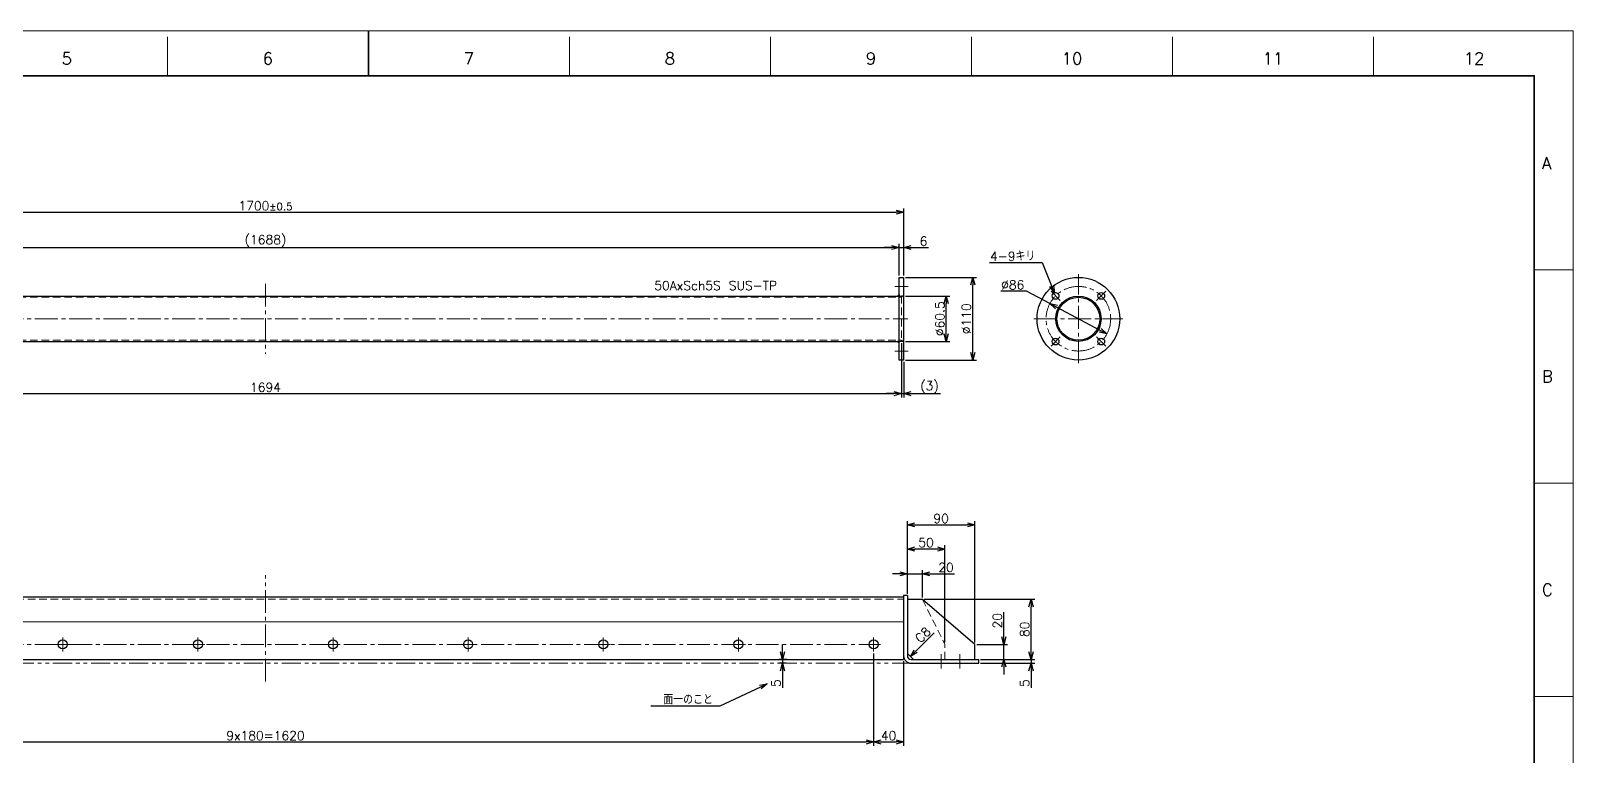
# Model space of a CAD drawing. Header units: millimetres. Extents: x 0 to 3313, y -19 to 2332.
# Drawn here: x 1259 to 3313, y 1367 to 2332 of the extents above; entities that cross this region are included whole.
import ezdxf
from ezdxf import colors
from ezdxf.entities.mleader import LeaderData, LeaderLine
from ezdxf.enums import TextEntityAlignment as Align
from ezdxf.math import Vec2, Vec3

# ---------------------------------------------------------------- set-up
doc = ezdxf.new("R2010")
doc.units = ezdxf.units.MM
doc.header["$LTSCALE"] = 1.6
doc.header["$PDMODE"] = 99
doc.header["$PDSIZE"] = 1
for name, pattern in [('CENTER2', [28.575, 19.05, -3.175, 3.175, -3.175]), ('HIDDEN', [9.525, 6.35, -3.175]), ('PHANTOM2', [31.75, 15.875, -3.175, 3.175, -3.175, 3.175, -3.175])]:
    doc.linetypes.add(name, pattern=pattern)
for name, color, linetype, lineweight in [('04_HIDDEN', 2, 'HIDDEN', 13), ('05_CENTER', 4, 'CENTER2', 13), ('06_PHANTOM', 2, 'PHANTOM2', 13), ('08_DIM', 3, 'Continuous', 13), ('90_FRAME', 5, 'Continuous', 35)]:
    doc.layers.add(name, color=color, linetype=linetype, lineweight=lineweight)
doc.layers.add('91_BLANK', color=5, linetype='Continuous', lineweight=0, plot=False)
doc.styles.add('KSS_TXT', font='txt.shx', dxfattribs={"bigfont": 'extfont2.shx'})
doc.styles.get("Standard").update_dxf_attribs({"font": 'txt.shx', "bigfont": 'extfont2.shx'})
doc.dimstyles.new('KSS_DIM', dxfattribs={"dimscale": 4, "dimtxt": 3, "dimasz": 2.5, "dimexe": 1.25, "dimexo": 0.625, "dimtad": 1, "dimdsep": 46, "dimtxsty": 'KSS_TXT', "dimblk": 'OPEN30', "dimcen": 0, "dimazin": 2, "dimtfac": 0.75, "dimtmove": 0, "dimatfit": 3, "dimldrblk": 'OPEN30', "dimfxl": 1.25, "dimtolj": 1, "dimarcsym": 0})
doc.dimstyles.new('KSS_DIM$3', dxfattribs={"dimscale": 4, "dimtxt": 3, "dimasz": 2.5, "dimexe": 1.25, "dimexo": 0.625, "dimtad": 1, "dimtih": 1, "dimtoh": 1, "dimdsep": 46, "dimtxsty": 'KSS_TXT', "dimblk": 'OPEN30', "dimcen": 0, "dimazin": 2, "dimtfac": 0.75, "dimtofl": 0, "dimtmove": 0, "dimatfit": 3, "dimldrblk": 'OPEN30', "dimfxl": 1.25, "dimtolj": 1, "dimarcsym": 0})

# ---------------------------------------------------------------- blocks, each defined once
blk = doc.blocks.new('_Open30')
at = {"color": 0, "linetype": 'ByBlock', "lineweight": -2}
for p, q in [((-1, 0.27), (0, 0)), ((0, 0), (-1, -0.27)), ((0, 0), (-1, 0))]:
    blk.add_line(p, q, dxfattribs=at)
blk = doc.blocks.new('*D9')
at = {"layer": '08_DIM', "color": 0, "lineweight": -2, "transparency": 16777216}
for p, q in [((721.1, 2005.9), (721.1, 2095.3)), ((731.1, 2090.3), (2411.1, 2090.3)), ((2421.1, 2005.9), (2421.1, 2095.3))]:
    blk.add_line(p, q, dxfattribs=at)
at = {"layer": 'Defpoints', "color": 0, "transparency": 16777216}
for p in [(2421.1, 2090.3), (721.1, 2003.4), (2421.1, 2003.4)]:
    blk.add_point(p, dxfattribs=at)
at = {"layer": '08_DIM', "color": 0, "lineweight": -2, "transparency": 16777216, "xscale": 10, "yscale": 10, "zscale": 10, "rotation": 180}
blk.add_blockref('_Open30', (721.1, 2090.3), dxfattribs=at)
at = {"layer": '08_DIM', "color": 0, "lineweight": -2, "transparency": 16777216, "xscale": 10, "yscale": 10, "zscale": 10}
blk.add_blockref('_Open30', (2421.1, 2090.3), dxfattribs=at)
at = {"layer": '08_DIM', "color": 0, "transparency": 16777216, "insert": (1571.1, 2098.8), "char_height": 12, "attachment_point": 5, "style": 'KSS_TXT'}
blk.add_mtext('1700{\\H10.000000;%%p0.5}', dxfattribs=at)
blk = doc.blocks.new('*D10')
at = {"layer": '08_DIM', "color": 0, "lineweight": -2, "transparency": 16777216}
for p, q in [((727.1, 2005.9), (727.1, 2048.2)), ((737.1, 2043.2), (2405.1, 2043.2)), ((2415.1, 2005.9), (2415.1, 2048.2))]:
    blk.add_line(p, q, dxfattribs=at)
at = {"layer": 'Defpoints', "color": 0, "transparency": 16777216}
for p in [(2415.1, 2043.2), (727.1, 2003.4), (2415.1, 2003.4)]:
    blk.add_point(p, dxfattribs=at)
at = {"layer": '08_DIM', "color": 0, "lineweight": -2, "transparency": 16777216, "xscale": 10, "yscale": 10, "zscale": 10, "rotation": 180}
blk.add_blockref('_Open30', (727.1, 2043.2), dxfattribs=at)
at = {"layer": '08_DIM', "color": 0, "lineweight": -2, "transparency": 16777216, "xscale": 10, "yscale": 10, "zscale": 10}
blk.add_blockref('_Open30', (2415.1, 2043.2), dxfattribs=at)
at = {"layer": '08_DIM', "color": 0, "transparency": 16777216, "insert": (1571.1, 2051.7), "char_height": 12, "attachment_point": 5, "style": 'KSS_TXT'}
blk.add_mtext('\\A1;(1688)', dxfattribs=at)
blk = doc.blocks.new('*D12')
at = {"layer": '08_DIM', "color": 0, "lineweight": -2, "transparency": 16777216}
for p, q in [((724.1, 1915.7), (724.1, 1843.7)), ((2418.1, 1915.7), (2418.1, 1843.7)), ((734.1, 1848.7), (2408.1, 1848.7))]:
    blk.add_line(p, q, dxfattribs=at)
at = {"layer": 'Defpoints', "color": 0, "transparency": 16777216}
for p in [(724.1, 1918.2), (2418.1, 1918.2), (2418.1, 1848.7)]:
    blk.add_point(p, dxfattribs=at)
at = {"layer": '08_DIM', "color": 0, "lineweight": -2, "transparency": 16777216, "xscale": 10, "yscale": 10, "zscale": 10, "rotation": 180}
blk.add_blockref('_Open30', (724.1, 1848.7), dxfattribs=at)
at = {"layer": '08_DIM', "color": 0, "lineweight": -2, "transparency": 16777216, "xscale": 10, "yscale": 10, "zscale": 10}
blk.add_blockref('_Open30', (2418.1, 1848.7), dxfattribs=at)
at = {"layer": '08_DIM', "color": 0, "transparency": 16777216, "insert": (1571.1, 1857.2), "char_height": 12, "attachment_point": 5, "style": 'KSS_TXT'}
blk.add_mtext('\\A1;1694', dxfattribs=at)
blk = doc.blocks.new('*D13')
at = {"layer": '08_DIM', "color": 0, "lineweight": -2, "transparency": 16777216}
for p, q in [((2418.1, 1915.7), (2418.1, 1843.7)), ((2421.1, 1890.9), (2421.1, 1843.7)), ((2408.1, 1848.7), (2398.1, 1848.7)), ((2418.1, 1848.7), (2421.1, 1848.7)), ((2431.1, 1848.7), (2470.1, 1848.7))]:
    blk.add_line(p, q, dxfattribs=at)
at = {"layer": 'Defpoints', "color": 0, "transparency": 16777216}
for p in [(2418.1, 1918.2), (2421.1, 1893.4), (2421.1, 1848.7)]:
    blk.add_point(p, dxfattribs=at)
at = {"layer": '08_DIM', "color": 0, "lineweight": -2, "transparency": 16777216, "xscale": 10, "yscale": 10, "zscale": 10}
blk.add_blockref('_Open30', (2418.1, 1848.7), dxfattribs=at)
at = {"layer": '08_DIM', "color": 0, "lineweight": -2, "transparency": 16777216, "xscale": 10, "yscale": 10, "zscale": 10, "rotation": 180}
blk.add_blockref('_Open30', (2421.1, 1848.7), dxfattribs=at)
at = {"layer": '08_DIM', "color": 0, "transparency": 16777216, "insert": (2455.6, 1857.2), "char_height": 12, "attachment_point": 5, "style": 'KSS_TXT'}
blk.add_mtext('\\A1;(3)', dxfattribs=at)
blk = doc.blocks.new('*D14')
at = {"layer": '08_DIM', "color": 0, "lineweight": -2, "transparency": 16777216}
for p, q in [((2423.6, 1978.7), (2482.8, 1978.7)), ((2477.8, 1928.2), (2477.8, 1968.7)), ((2423.6, 1918.2), (2482.8, 1918.2))]:
    blk.add_line(p, q, dxfattribs=at)
at = {"layer": 'Defpoints', "color": 0, "transparency": 16777216}
for p in [(2421.1, 1978.7), (2477.8, 1978.7), (2421.1, 1918.2)]:
    blk.add_point(p, dxfattribs=at)
at = {"layer": '08_DIM', "color": 0, "lineweight": -2, "transparency": 16777216, "xscale": 10, "yscale": 10, "zscale": 10}
for p, rotation in [((2477.8, 1978.7), 90), ((2477.8, 1918.2), 270)]:
    blk.add_blockref('_Open30', p, dxfattribs=dict(at, rotation=rotation))
at = {"layer": '08_DIM', "color": 0, "transparency": 16777216, "insert": (2469.3, 1948.4), "char_height": 12, "attachment_point": 5, "rotation": 90, "style": 'KSS_TXT'}
blk.add_mtext('\\A1;%%C60.5', dxfattribs=at)
blk = doc.blocks.new('*D15')
at = {"layer": '08_DIM', "color": 0, "lineweight": -2, "transparency": 16777216}
for p, q in [((2423.6, 2003.4), (2518.1, 2003.4)), ((2513.1, 1903.4), (2513.1, 1993.4)), ((2423.6, 1893.4), (2518.1, 1893.4))]:
    blk.add_line(p, q, dxfattribs=at)
at = {"layer": 'Defpoints', "color": 0, "transparency": 16777216}
for p in [(2421.1, 2003.4), (2513.1, 2003.4), (2421.1, 1893.4)]:
    blk.add_point(p, dxfattribs=at)
at = {"layer": '08_DIM', "color": 0, "lineweight": -2, "transparency": 16777216, "xscale": 10, "yscale": 10, "zscale": 10}
for p, rotation in [((2513.1, 2003.4), 90), ((2513.1, 1893.4), 270)]:
    blk.add_blockref('_Open30', p, dxfattribs=dict(at, rotation=rotation))
at = {"layer": '08_DIM', "color": 0, "transparency": 16777216, "insert": (2504.6, 1948.4), "char_height": 12, "attachment_point": 5, "rotation": 90, "style": 'KSS_TXT'}
blk.add_mtext('\\A1;%%C110', dxfattribs=at)
blk = doc.blocks.new('*D16')
at = {"layer": '08_DIM', "color": 0, "lineweight": -2, "transparency": 16777216}
for p, q in [((2584.8, 1985), (2550.3, 1985)), ((2615.8, 1968.6), (2584.8, 1985)), ((2683, 1933), (2624.7, 1963.9))]:
    blk.add_line(p, q, dxfattribs=at)
at = {"layer": 'Defpoints', "color": 0, "transparency": 16777216}
for p in [(2615.8, 1968.6), (2691.8, 1928.3)]:
    blk.add_point(p, dxfattribs=at)
at = {"layer": '08_DIM', "color": 0, "lineweight": -2, "transparency": 16777216, "xscale": 10, "yscale": 10, "zscale": 10}
for p, rotation in [((2615.8, 1968.6), 152.091795567857), ((2691.8, 1928.3), 332.091795567857)]:
    blk.add_blockref('_Open30', p, dxfattribs=dict(at, rotation=rotation))
at = {"layer": '08_DIM', "color": 0, "transparency": 16777216, "insert": (2566.3, 1993.5), "char_height": 12, "attachment_point": 5, "style": 'KSS_TXT'}
blk.add_mtext('\\A1;%%C86', dxfattribs=at)
blk = doc.blocks.new('*D17')
at = {"layer": '08_DIM', "color": 0, "lineweight": -2, "transparency": 16777216}
for p, q in [((2535.5, 2023.1), (2605.6, 2023.1)), ((2605.6, 2023.1), (2618, 1992.3))]:
    blk.add_line(p, q, dxfattribs=at)
at = {"layer": 'Defpoints', "color": 0, "transparency": 16777216}
for p in [(2621.8, 1983), (2625.1, 1974.7)]:
    blk.add_point(p, dxfattribs=at)
at = {"layer": '08_DIM', "color": 0, "lineweight": -2, "transparency": 16777216, "xscale": 10, "yscale": 10, "zscale": 10, "rotation": 291.8952582311512}
blk.add_blockref('_Open30', (2621.8, 1983), dxfattribs=at)
at = {"layer": '08_DIM', "color": 0, "transparency": 16777216, "insert": (2566.3, 2031.6), "char_height": 12, "attachment_point": 5, "style": 'KSS_TXT'}
blk.add_mtext('\\A1;4-9キリ', dxfattribs=at)
blk = doc.blocks.new('*D18')
at = {"layer": '08_DIM', "color": 0, "lineweight": -2, "transparency": 16777216}
for p, q in [((2405.1, 2043.2), (2395.1, 2043.2)), ((2415.1, 2005.9), (2415.1, 2048.2)), ((2415.1, 2043.2), (2421.1, 2043.2)), ((2421.1, 2005.9), (2421.1, 2048.2)), ((2431.1, 2043.2), (2454.1, 2043.2))]:
    blk.add_line(p, q, dxfattribs=at)
at = {"layer": 'Defpoints', "color": 0, "transparency": 16777216}
for p in [(2421.1, 2043.2), (2415.1, 2003.4), (2421.1, 2003.4)]:
    blk.add_point(p, dxfattribs=at)
at = {"layer": '08_DIM', "color": 0, "lineweight": -2, "transparency": 16777216, "xscale": 10, "yscale": 10, "zscale": 10}
blk.add_blockref('_Open30', (2415.1, 2043.2), dxfattribs=at)
at = {"layer": '08_DIM', "color": 0, "lineweight": -2, "transparency": 16777216, "xscale": 10, "yscale": 10, "zscale": 10, "rotation": 180}
blk.add_blockref('_Open30', (2421.1, 2043.2), dxfattribs=at)
at = {"layer": '08_DIM', "color": 0, "transparency": 16777216, "insert": (2447.6, 2051.7), "char_height": 12, "attachment_point": 5, "style": 'KSS_TXT'}
blk.add_mtext('\\A1;6', dxfattribs=at)
blk = doc.blocks.new('*D21')
at = {"layer": '08_DIM', "color": 0, "lineweight": -2, "transparency": 16777216}
for p, q in [((761, 1503), (761, 1380)), ((2381, 1503), (2381, 1380)), ((771, 1385), (2371, 1385))]:
    blk.add_line(p, q, dxfattribs=at)
at = {"layer": 'Defpoints', "color": 0, "transparency": 16777216}
for p in [(761, 1505.5), (2381, 1505.5), (2381, 1385)]:
    blk.add_point(p, dxfattribs=at)
at = {"layer": '08_DIM', "color": 0, "lineweight": -2, "transparency": 16777216, "xscale": 10, "yscale": 10, "zscale": 10, "rotation": 180}
blk.add_blockref('_Open30', (761, 1385), dxfattribs=at)
at = {"layer": '08_DIM', "color": 0, "lineweight": -2, "transparency": 16777216, "xscale": 10, "yscale": 10, "zscale": 10}
blk.add_blockref('_Open30', (2381, 1385), dxfattribs=at)
at = {"layer": '08_DIM', "color": 0, "transparency": 16777216, "insert": (1571, 1393.5), "char_height": 12, "attachment_point": 5, "style": 'KSS_TXT'}
blk.add_mtext('\\A1;9x180=1620', dxfattribs=at)
blk = doc.blocks.new('*D22')
at = {"layer": '08_DIM', "color": 0, "lineweight": -2, "transparency": 16777216}
for p, q in [((2381, 1503), (2381, 1380)), ((2421, 1492.4), (2421, 1380)), ((2391, 1385), (2411, 1385))]:
    blk.add_line(p, q, dxfattribs=at)
at = {"layer": 'Defpoints', "color": 0, "transparency": 16777216}
for p in [(2381, 1505.5), (2421, 1494.9), (2421, 1385)]:
    blk.add_point(p, dxfattribs=at)
at = {"layer": '08_DIM', "color": 0, "lineweight": -2, "transparency": 16777216, "xscale": 10, "yscale": 10, "zscale": 10, "rotation": 180}
blk.add_blockref('_Open30', (2381, 1385), dxfattribs=at)
at = {"layer": '08_DIM', "color": 0, "lineweight": -2, "transparency": 16777216, "xscale": 10, "yscale": 10, "zscale": 10}
blk.add_blockref('_Open30', (2421, 1385), dxfattribs=at)
at = {"layer": '08_DIM', "color": 0, "transparency": 16777216, "insert": (2401, 1393.5), "char_height": 12, "attachment_point": 5, "style": 'KSS_TXT'}
blk.add_mtext('\\A1;40', dxfattribs=at)
blk = doc.blocks.new('*D36')
at = {"layer": '08_DIM', "color": 0, "lineweight": -2, "transparency": 16777216}
for p, q in [((2554.4, 1524.9), (2554.4, 1557.9)), ((2518.5, 1514.9), (2559.4, 1514.9)), ((2554.4, 1494.9), (2554.4, 1514.9)), ((2523.5, 1494.9), (2559.4, 1494.9)), ((2554.4, 1484.9), (2554.4, 1474.9))]:
    blk.add_line(p, q, dxfattribs=at)
at = {"layer": 'Defpoints', "color": 0, "transparency": 16777216}
for p in [(2516, 1514.9), (2554.4, 1514.9), (2521, 1494.9)]:
    blk.add_point(p, dxfattribs=at)
at = {"layer": '08_DIM', "color": 0, "lineweight": -2, "transparency": 16777216, "xscale": 10, "yscale": 10, "zscale": 10}
for p, rotation in [((2554.4, 1514.9), 270), ((2554.4, 1494.9), 90)]:
    blk.add_blockref('_Open30', p, dxfattribs=dict(at, rotation=rotation))
at = {"layer": '08_DIM', "color": 0, "transparency": 16777216, "insert": (2545.9, 1546.4), "char_height": 12, "attachment_point": 5, "rotation": 90, "style": 'KSS_TXT'}
blk.add_mtext('\\A1;20', dxfattribs=at)
blk = doc.blocks.new('*D37')
at = {"layer": '08_DIM', "color": 0, "lineweight": -2, "transparency": 16777216}
for p, q in [((2448.5, 1574.9), (2595.7, 1574.9)), ((2590.7, 1504.9), (2590.7, 1564.9)), ((2523.5, 1494.9), (2595.7, 1494.9))]:
    blk.add_line(p, q, dxfattribs=at)
at = {"layer": 'Defpoints', "color": 0, "transparency": 16777216}
for p in [(2446, 1574.9), (2590.7, 1574.9), (2521, 1494.9)]:
    blk.add_point(p, dxfattribs=at)
at = {"layer": '08_DIM', "color": 0, "lineweight": -2, "transparency": 16777216, "xscale": 10, "yscale": 10, "zscale": 10}
for p, rotation in [((2590.7, 1574.9), 90), ((2590.7, 1494.9), 270)]:
    blk.add_blockref('_Open30', p, dxfattribs=dict(at, rotation=rotation))
at = {"layer": '08_DIM', "color": 0, "transparency": 16777216, "insert": (2582.2, 1534.9), "char_height": 12, "attachment_point": 5, "rotation": 90, "style": 'KSS_TXT'}
blk.add_mtext('\\A1;80', dxfattribs=at)
blk = doc.blocks.new('*D38')
at = {"layer": '08_DIM', "color": 0, "lineweight": -2, "transparency": 16777216}
for p, q in [((2416, 1608.8), (2406, 1608.8)), ((2426, 1582.4), (2426, 1613.8)), ((2426, 1608.8), (2446, 1608.8)), ((2446, 1577.4), (2446, 1613.8)), ((2456, 1608.8), (2489, 1608.8))]:
    blk.add_line(p, q, dxfattribs=at)
at = {"layer": 'Defpoints', "color": 0, "transparency": 16777216}
for p in [(2446, 1608.8), (2426, 1579.9), (2446, 1574.9)]:
    blk.add_point(p, dxfattribs=at)
at = {"layer": '08_DIM', "color": 0, "lineweight": -2, "transparency": 16777216, "xscale": 10, "yscale": 10, "zscale": 10}
blk.add_blockref('_Open30', (2426, 1608.8), dxfattribs=at)
at = {"layer": '08_DIM', "color": 0, "lineweight": -2, "transparency": 16777216, "xscale": 10, "yscale": 10, "zscale": 10, "rotation": 180}
blk.add_blockref('_Open30', (2446, 1608.8), dxfattribs=at)
at = {"layer": '08_DIM', "color": 0, "transparency": 16777216, "insert": (2477.5, 1617.3), "char_height": 12, "attachment_point": 5, "style": 'KSS_TXT'}
blk.add_mtext('\\A1;20', dxfattribs=at)
blk = doc.blocks.new('*D39')
at = {"layer": '08_DIM', "color": 0, "lineweight": -2, "transparency": 16777216}
for p, q in [((2426, 1582.4), (2426, 1679)), ((2436, 1674), (2506, 1674)), ((2516, 1517.4), (2516, 1679))]:
    blk.add_line(p, q, dxfattribs=at)
at = {"layer": 'Defpoints', "color": 0, "transparency": 16777216}
for p in [(2516, 1674), (2426, 1579.9), (2516, 1514.9)]:
    blk.add_point(p, dxfattribs=at)
at = {"layer": '08_DIM', "color": 0, "lineweight": -2, "transparency": 16777216, "xscale": 10, "yscale": 10, "zscale": 10, "rotation": 180}
blk.add_blockref('_Open30', (2426, 1674), dxfattribs=at)
at = {"layer": '08_DIM', "color": 0, "lineweight": -2, "transparency": 16777216, "xscale": 10, "yscale": 10, "zscale": 10}
blk.add_blockref('_Open30', (2516, 1674), dxfattribs=at)
at = {"layer": '08_DIM', "color": 0, "transparency": 16777216, "insert": (2471, 1682.5), "char_height": 12, "attachment_point": 5, "style": 'KSS_TXT'}
blk.add_mtext('\\A1;90', dxfattribs=at)
blk = doc.blocks.new('*D40')
at = {"layer": '08_DIM', "color": 0, "lineweight": -2, "transparency": 16777216}
for p, q in [((2426, 1582.4), (2426, 1646.9)), ((2476, 1517.4), (2476, 1646.9)), ((2466, 1641.9), (2436, 1641.9))]:
    blk.add_line(p, q, dxfattribs=at)
at = {"layer": 'Defpoints', "color": 0, "transparency": 16777216}
for p in [(2426, 1641.9), (2426, 1579.9), (2476, 1514.9)]:
    blk.add_point(p, dxfattribs=at)
at = {"layer": '08_DIM', "color": 0, "lineweight": -2, "transparency": 16777216, "xscale": 10, "yscale": 10, "zscale": 10, "rotation": 180}
blk.add_blockref('_Open30', (2426, 1641.9), dxfattribs=at)
at = {"layer": '08_DIM', "color": 0, "lineweight": -2, "transparency": 16777216, "xscale": 10, "yscale": 10, "zscale": 10}
blk.add_blockref('_Open30', (2476, 1641.9), dxfattribs=at)
at = {"layer": '08_DIM', "color": 0, "transparency": 16777216, "insert": (2451, 1650.4), "char_height": 12, "attachment_point": 5, "style": 'KSS_TXT'}
blk.add_mtext('\\A1;50', dxfattribs=at)
blk = doc.blocks.new('*D41')
at = {"layer": '08_DIM', "color": 0, "lineweight": -2, "transparency": 16777216}
for p, q in [((2590.7, 1504.9), (2590.7, 1514.9)), ((2523.5, 1494.9), (2595.7, 1494.9)), ((2523.5, 1489.9), (2595.7, 1489.9)), ((2590.7, 1494.9), (2590.7, 1489.9)), ((2590.7, 1479.9), (2590.7, 1456.9))]:
    blk.add_line(p, q, dxfattribs=at)
at = {"layer": 'Defpoints', "color": 0, "transparency": 16777216}
for p in [(2521, 1494.9), (2521, 1489.9), (2590.7, 1489.9)]:
    blk.add_point(p, dxfattribs=at)
at = {"layer": '08_DIM', "color": 0, "lineweight": -2, "transparency": 16777216, "xscale": 10, "yscale": 10, "zscale": 10}
for p, rotation in [((2590.7, 1494.9), 270), ((2590.7, 1489.9), 90)]:
    blk.add_blockref('_Open30', p, dxfattribs=dict(at, rotation=rotation))
at = {"layer": '08_DIM', "color": 0, "transparency": 16777216, "insert": (2582.2, 1463.4), "char_height": 12, "attachment_point": 5, "rotation": 90, "style": 'KSS_TXT'}
blk.add_mtext('\\A1;5', dxfattribs=at)
blk = doc.blocks.new('*D54')
at = {"layer": '08_DIM', "color": 0, "lineweight": -2, "transparency": 16777216}
for p, q in [((2259.7, 1504.9), (2259.7, 1514.9)), ((2266, 1494.9), (2254.7, 1494.9)), ((2264.8, 1489.9), (2254.7, 1489.9)), ((2259.7, 1494.9), (2259.7, 1489.9)), ((2259.7, 1479.9), (2259.7, 1456.9))]:
    blk.add_line(p, q, dxfattribs=at)
at = {"layer": 'Defpoints', "color": 0, "transparency": 16777216}
for p in [(2259.7, 1489.9), (2267.3, 1489.9), (2268.5, 1494.9)]:
    blk.add_point(p, dxfattribs=at)
at = {"layer": '08_DIM', "color": 0, "lineweight": -2, "transparency": 16777216, "xscale": 10, "yscale": 10, "zscale": 10}
for p, rotation in [((2259.7, 1494.9), 270), ((2259.7, 1489.9), 90)]:
    blk.add_blockref('_Open30', p, dxfattribs=dict(at, rotation=rotation))
at = {"layer": '08_DIM', "color": 0, "transparency": 16777216, "insert": (2251.2, 1463.4), "char_height": 12, "attachment_point": 5, "rotation": 90, "style": 'KSS_TXT'}
blk.add_mtext('\\A1;5', dxfattribs=at)
blk = doc.blocks.new('*D72')
at = {"layer": '08_DIM', "color": 0, "lineweight": -2, "transparency": 16777216}
blk.add_line((2437.1, 1506), (2461.6, 1530.4), dxfattribs=at)
at = {"layer": 'Defpoints', "color": 0, "transparency": 16777216}
for p in [(2475.4, 1544.3), (2475.4, 1544.3), (2430, 1498.9)]:
    blk.add_point(p, dxfattribs=at)
at = {"layer": '08_DIM', "color": 0, "lineweight": -2, "transparency": 16777216, "xscale": 10, "yscale": 10, "zscale": 10, "rotation": 225}
blk.add_blockref('_Open30', (2430, 1498.9), dxfattribs=at)
at = {"layer": '08_DIM', "color": 0, "transparency": 16777216, "insert": (2446.7, 1527.6), "char_height": 12, "attachment_point": 5, "rotation": 45, "style": 'KSS_TXT'}
blk.add_mtext('\\A1;C8', dxfattribs=at)

msp = doc.modelspace()

# ---------------------------------------------------------------- linework, layer by layer
at = {"color": 0}
for p, q in [((727.077, 1978.698), (2415.077, 1978.698)), ((727.077, 1918.198), (2415.077, 1918.198)), ((721.024, 1578.198), (2421.024, 1578.198)), ((2421.024, 1579.887), (2421.024, 1494.887)), ((2426.024, 1579.887), (2421.024, 1579.887)), ((2426.024, 1579.887), (2426.024, 1499.887)), ((721.024, 1494.887), (2421.024, 1494.887)), ((2431.024, 1494.887), (2521.024, 1494.887)), ((2431.024, 1489.887), (2521.024, 1489.887)), ((2521.024, 1489.887), (2521.024, 1494.887))]:
    msp.add_line(p, q, dxfattribs=at)
for points in [[(2421.077, 1893.448), (2415.077, 1893.448), (2415.077, 2003.448), (2421.077, 2003.448)], [(2434.024, 1494.887), (2516.024, 1494.887), (2516.024, 1514.887), (2446.024, 1574.887), (2426.024, 1574.887), (2426.024, 1502.887)]]:
    msp.add_lwpolyline(points, close=True, dxfattribs=at)
at = {"color": 3}
for points in [[(2415.077, 1978.698), (2413.077, 1978.698), (2413.077, 1978.698), (2415.077, 1980.698)], [(2418.077, 1978.698), (2418.077, 1977.198), (2419.577, 1978.698), (2419.577, 1978.698)], [(2415.077, 1918.198), (2413.077, 1918.198), (2413.077, 1918.198), (2415.077, 1916.198)], [(2418.077, 1918.198), (2418.077, 1919.698), (2419.577, 1918.198), (2419.577, 1918.198)]]:
    msp.add_lwpolyline(points, close=True, dxfattribs=at)
at = {"color": 0}
for centre, radius in [((2653.837, 1948.448), 55), ((2623.431, 1978.854), 4.5), ((2653.837, 1948.448), 30.25), ((2653.837, 1948.448), 28.6), ((2684.242, 1978.854), 4.5), ((2623.431, 1918.043), 4.5), ((2684.242, 1918.043), 4.5), ((1301.024, 1514.887), 6), ((1481.024, 1514.887), 6), ((1661.024, 1514.887), 6), ((1841.024, 1514.887), 6), ((2021.024, 1514.887), 6), ((2201.024, 1514.887), 6), ((2381.024, 1514.887), 6)]:
    msp.add_circle(centre, radius, dxfattribs=at)
for radius in [10, 5]:
    msp.add_arc((2431.024, 1499.887), radius, 180, 270, dxfattribs=at)
at = {"layer": '04_HIDDEN'}
for p, q in [((724.077, 1977.048), (2418.077, 1977.048)), ((2421.077, 1978.698), (2415.077, 1978.698)), ((2418.077, 1978.698), (2418.077, 1918.198)), ((724.077, 1919.848), (2418.077, 1919.848)), ((2421.077, 1918.198), (2415.077, 1918.198)), ((721.024, 1575.148), (2421.024, 1575.148)), ((2446.024, 1574.887), (2476.024, 1514.887)), ((2476.024, 1494.887), (2476.024, 1514.887))]:
    msp.add_line(p, q, dxfattribs=at)
at = {"layer": '05_CENTER'}
for p, q in [((1571.024, 1995.041), (1571.024, 1901.856)), ((2653.837, 1889.216), (2653.837, 2007.681)), ((2426.87, 1991.448), (2409.391, 1991.448)), ((2617.341, 1984.944), (2629.522, 1972.763)), ((2690.333, 1984.944), (2678.152, 1972.763)), ((715.285, 1948.448), (2426.763, 1948.448)), ((2594.604, 1948.448), (2713.07, 1948.448)), ((2617.341, 1911.952), (2629.522, 1924.133)), ((2690.333, 1911.952), (2678.152, 1924.133)), ((2426.87, 1905.448), (2409.391, 1905.448)), ((1571.024, 1465.383), (1571.024, 1606.896)), ((1301.024, 1505.546), (1301.024, 1524.228)), ((1481.024, 1505.546), (1481.024, 1524.228)), ((1661.024, 1505.546), (1661.024, 1524.228)), ((1841.024, 1505.546), (1841.024, 1524.228)), ((2021.024, 1505.546), (2021.024, 1524.228)), ((2201.024, 1505.546), (2201.024, 1524.228)), ((2381.024, 1505.546), (2381.024, 1524.228)), ((761.024, 1514.887), (2381.024, 1514.887)), ((1291.683, 1514.887), (1310.365, 1514.887)), ((1471.683, 1514.887), (1490.365, 1514.887)), ((1670.365, 1514.887), (1651.683, 1514.887)), ((1850.365, 1514.887), (1831.683, 1514.887)), ((2030.365, 1514.887), (2011.683, 1514.887)), ((2210.365, 1514.887), (2191.683, 1514.887)), ((2390.365, 1514.887), (2371.683, 1514.887)), ((2471.024, 1482.789), (2471.024, 1502.075)), ((2496.024, 1482.789), (2496.024, 1502.075))]:
    msp.add_line(p, q, dxfattribs=at)
msp.add_circle((2653.837, 1948.448), 43, dxfattribs=at)
at = {"layer": '06_PHANTOM'}
msp.add_line((2431.024, 1489.887), (711.024, 1489.887), dxfattribs=at)
at = {"layer": '08_DIM'}
msp.add_line((721.024, 1544.887), (2421.024, 1544.887), dxfattribs=at)
at = {"layer": '90_FRAME', "color": 4, "lineweight": 13}
for p, q in [((1440.436, 2271.831), (1440.436, 2323.679)), ((1975.903, 2271.831), (1975.903, 2323.679)), ((2243.637, 2271.831), (2243.637, 2323.679)), ((2511.371, 2271.831), (2511.371, 2323.679)), ((2779.104, 2271.831), (2779.104, 2323.679)), ((3046.838, 2271.831), (3046.838, 2323.679)), ((3312.803, 2013.69), (3260.956, 2013.69)), ((3312.803, 1729.701), (3260.956, 1729.701)), ((3312.803, 1445.713), (3260.956, 1445.713))]:
    msp.add_line(p, q, dxfattribs=at)
at = {"layer": '90_FRAME'}
msp.add_line((1708.17, 2331.679), (1708.17, 2271.831), dxfattribs=at)
msp.add_lwpolyline([(155.384, 51.616), (3260.956, 51.616), (3260.956, 2271.831), (155.384, 2271.831)], close=True, dxfattribs=at)
at = {"layer": '91_BLANK'}
msp.add_lwpolyline([(0, 0), (3312.803, 0), (3312.803, 2331.679), (0, 2331.679)], close=True, dxfattribs=at)

# ---------------------------------------------------------------- texts
at = {"layer": '08_DIM', "style": 'KSS_TXT'}
msp.add_text('50AxSch5S SUS-TP ', height=12, dxfattribs=at).set_placement((2088.998, 1986.667))
at = {"layer": '90_FRAME', "color": 0, "lineweight": 13, "style": 'KSS_TXT'}
for s, p in [('5', (1306.569, 2282.158)), ('6', (1574.303, 2282.158)), ('7', (1842.036, 2282.158)), ('8', (2109.77, 2282.158)), ('9', (2377.504, 2282.158)), ('10', (2645.237, 2282.158)), ('11', (2912.971, 2282.158)), ('12', (3180.705, 2282.158))]:
    msp.add_text(s, height=16, dxfattribs=at).set_placement(p, align=Align.BOTTOM_CENTER)
for s, p in [('A', (3271.263, 2155.685)), ('B', (3271.263, 1871.696)), ('C', (3271.263, 1587.707))]:
    msp.add_text(s, height=16, dxfattribs=at).set_placement(p, align=Align.MIDDLE_LEFT)

# ---------------------------------------------------------------- dimensions: what is measured, and where the dimension line sits
at = {"layer": '08_DIM'}
for base, p1, p2, override, picture, middle in [((2421.077, 2090.297), (721.077, 2003.448), (2421.077, 2003.448), {"dimpost": '', "dimtol": 1, "dimlim": 0, "dimtp": 0.5, "dimtm": 0.5, "dimtfac": 0.833333, "dimtdec": 2, "dimtolj": 0, "dimtzin": 8, "dimarcsym": 1}, '*D9', (1571.077, 2098.797)), ((2421.077, 2043.153), (2415.077, 2003.448), (2421.077, 2003.448), {"dimarcsym": 1}, '*D18', (2447.577, 2051.653)), ((2418.077, 1848.708), (724.077, 1918.198), (2418.077, 1918.198), {"dimarcsym": 1}, '*D12', (1571.077, 1857.208)), ((2516.024, 1674.012), (2426.024, 1579.887), (2516.024, 1514.887), {"dimarcsym": 1}, '*D39', (2471.024, 1682.512)), ((2426.024, 1641.866), (2476.024, 1514.887), (2426.024, 1579.887), {"dimarcsym": 1}, '*D40', (2451.024, 1650.366)), ((2446.024, 1608.815), (2426.024, 1579.887), (2446.024, 1574.887), {"dimarcsym": 1}, '*D38', (2477.524, 1617.315)), ((2421.024, 1384.992), (2381.024, 1505.546), (2421.024, 1494.887), {"dimarcsym": 1}, '*D22', (2401.024, 1393.492))]:
    dim = msp.add_linear_dim(base=base, p1=p1, p2=p2, dimstyle='KSS_DIM', override=override, dxfattribs=at)
    dim.commit()
    dim.dimension.update_dxf_attribs({"geometry": picture, "text_midpoint": middle})
for base, p1, p2, text, picture, middle in [((2415.077, 2043.153), (727.077, 2003.448), (2415.077, 2003.448), '(<>)', '*D10', (1571.077, 2051.653)), ((2421.077, 1848.708), (2418.077, 1918.198), (2421.077, 1893.448), '(<>)', '*D13', (2455.577, 1857.208)), ((2381.024, 1384.992), (761.024, 1505.546), (2381.024, 1505.546), '9x180=<>', '*D21', (1571.024, 1393.492))]:
    dim = msp.add_linear_dim(base=base, p1=p1, p2=p2, text=text, dimstyle='KSS_DIM', override={"dimarcsym": 1}, dxfattribs=at)
    dim.commit()
    dim.dimension.update_dxf_attribs({"geometry": picture, "text_midpoint": middle})
dim = msp.add_diameter_dim_2p(p1=(2625.109, 1974.678), p2=(2621.753, 1983.029), text='4-<>キリ', dimstyle='KSS_DIM$3', override={"dimpost": '<>', "dimtix": 1, "dimarcsym": 1}, dxfattribs=at)
dim.commit()
dim.dimension.update_dxf_attribs({"geometry": '*D17', "text_midpoint": (2566.332, 2023.142), "dimtype": 163})
for base, p1, p2, picture, middle in [((2513.113, 2003.448), (2421.077, 1893.448), (2421.077, 2003.448), '*D15', (2504.613, 1948.448)), ((2477.842, 1978.698), (2421.077, 1918.198), (2421.077, 1978.698), '*D14', (2469.342, 1948.448))]:
    dim = msp.add_linear_dim(base=base, p1=p1, p2=p2, angle=90, text='%%C<>', dimstyle='KSS_DIM', override={"dimarcsym": 1}, dxfattribs=at)
    dim.commit()
    dim.dimension.update_dxf_attribs({"geometry": picture, "text_midpoint": middle})
dim = msp.add_diameter_dim_2p(p1=(2691.836, 1928.322), p2=(2615.838, 1968.575), dimstyle='KSS_DIM$3', override={"dimpost": '%%C<>', "dimtix": 1, "dimatfit": 2, "dimarcsym": 1}, dxfattribs=at)
dim.commit()
dim.dimension.update_dxf_attribs({"geometry": '*D16', "text_midpoint": (2566.281, 1985.024), "dimtype": 163})
for base, p1, p2, picture, middle in [((2590.708, 1574.887), (2521.024, 1494.887), (2446.024, 1574.887), '*D37', (2582.208, 1534.887)), ((2554.378, 1514.887), (2521.024, 1494.887), (2516.024, 1514.887), '*D36', (2545.878, 1546.387)), ((2259.666, 1489.887), (2268.491, 1494.887), (2267.327, 1489.887), '*D54', (2251.166, 1463.387)), ((2590.708, 1489.887), (2521.024, 1494.887), (2521.024, 1489.887), '*D41', (2582.208, 1463.387))]:
    dim = msp.add_linear_dim(base=base, p1=p1, p2=p2, angle=90, dimstyle='KSS_DIM', override={"dimarcsym": 1}, dxfattribs=at)
    dim.commit()
    dim.dimension.update_dxf_attribs({"geometry": picture, "text_midpoint": middle})
dim = msp.add_aligned_dim(p1=(2430.024, 1498.887), p2=(2475.41, 1544.273), distance=0, text='C8', dimstyle='KSS_DIM', override={"dimse1": 1, "dimse2": 1, "dimsd2": 1, "dimarcsym": 1}, dxfattribs=at)
dim.commit()
dim.dimension.update_dxf_attribs({"geometry": '*D72', "text_midpoint": (2446.707, 1527.59)})

# ---------------------------------------------------------------- leaders
ml = msp.add_multileader_mtext('Standard', dxfattribs=at)
ml.set_content('面一のこと', color=256)
ml.set_leader_properties()
ml.set_arrow_properties(name='OPEN30')
ml.build(insert=Vec2(0, 0))
ml.multileader.update_dxf_attribs({"text_left_attachment_type": 6, "text_right_attachment_type": 6, "dogleg_length": 0.36, "arrow_head_size": 10, "scale": 4})
ctx = ml.context
ctx.base_point, ctx.scale, ctx.char_height, ctx.arrow_head_size, ctx.landing_gap_size, ctx.plane_origin = Vec3(2090.177, 1432.821), 4, 12, 10, 8, Vec3(2205.862, 1489.887)
ctx.left_attachment, ctx.right_attachment, ctx.text_align_type = 6, 6, 2
notes = []
notes.append((ctx, [(0, (1, 1, 0), (2176.417, 1432.821), (-1, 0), 1.44, [(0, [(2239.382, 1462.338)], 0, [])])]))
ctx.mtext.insert, ctx.mtext.alignment, ctx.mtext.flow_direction = Vec3(2166.977, 1447.221), 3, 5
for ctx, leaders in notes:
    for number, flags, end, landing, length, lines in leaders:
        leader = LeaderData()
        leader.index, (leader.has_last_leader_line, leader.has_dogleg_vector, leader.attachment_direction) = number, flags
        leader.last_leader_point, leader.dogleg_vector, leader.dogleg_length = Vec3(end), Vec3(landing), length
        for number, points, colour, breaks in lines:
            line = LeaderLine()
            line.index, line.vertices, line.color, line.breaks = number, Vec3.list(points), colors.encode_raw_color(colour), breaks
            leader.lines.append(line)
        ctx.leaders.append(leader)

doc.saveas('drawing.dxf')
